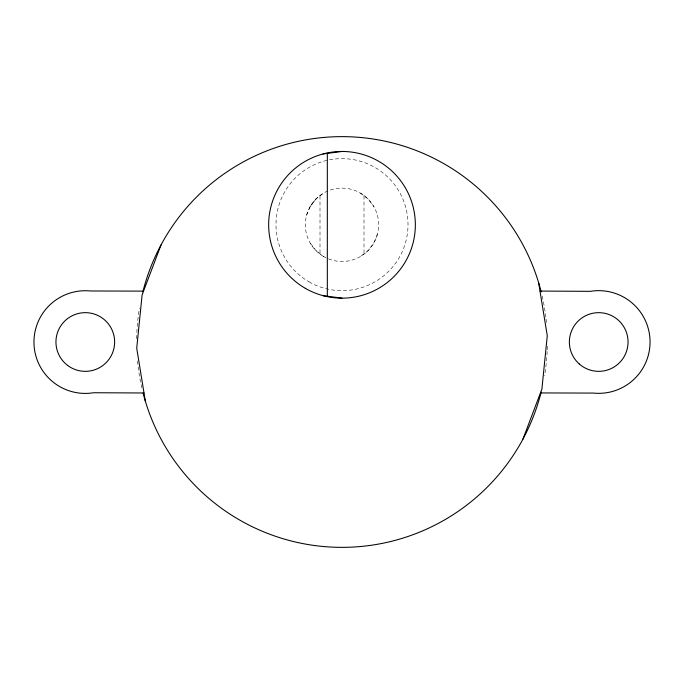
<?xml version="1.0" encoding="UTF-8"?>
<svg xmlns="http://www.w3.org/2000/svg" width="684" height="684" viewBox="0 0 684 684"><rect width="100%" height="100%" fill="white"/><g stroke="black" fill="none" stroke-linecap="round" stroke-linejoin="round"><path stroke-width="0.51" stroke-dasharray="3.42 2.56" d="M306.62 215.161L310.322 206.329L316.179 198.762L323.797 192.965A36.671 36.671 0 0 1 378.671 224.959A36.671 36.671 0 0 1 323.523 256.483L315.957 250.626L310.16 243M377.38 234.45L373.678 243.273L367.821 250.848L360.203 256.637M310.322 206.329L316.179 198.762M360.477 193.119L368.043 198.984L373.84 206.602M364.008 195.855L364.008 253.747M320.001 195.855L320.001 253.747M323.523 256.483A36.671 36.671 0 0 1 323.797 192.965M547.328 346.266A205.371 205.371 0 0 1 547.191 350.482M547.149 351.533A205.371 205.371 0 0 1 544.575 375.747M141.836 387.948A205.371 205.371 0 0 1 137.398 359.733M136.655 338.794A205.371 205.371 0 0 1 136.809 333.518M136.851 332.467A205.371 205.371 0 0 1 139.425 308.253M542.164 296.052A205.371 205.371 0 0 1 545.96 317.957M546.08 319.009A205.371 205.371 0 0 1 546.507 323.216M308.997 281.817A66.015 66.015 0 0 0 408.015 224.643A66.015 66.015 0 0 0 308.997 167.477A66.015 66.015 0 0 0 308.997 281.817"/><path stroke-width="1.03" d="M145.333 401.132L136.723 348.216L142.11 294.881L161.116 244.752M522.884 439.248L541.89 389.119L547.277 335.784L538.667 282.868M323.019 153.96L342 151.455M143.537 291.127L90.374 290.982A51.343 51.343 0 0 0 33.978 343.701A51.343 51.343 0 0 0 93.605 392.736L144.008 392.984M540.446 392.932L593.618 393.086A51.343 51.343 0 0 0 650.031 340.384A51.343 51.343 0 0 0 590.412 291.333L540.009 291.068M323.019 295.65L342 298.147M327.328 153.387L327.328 296.215M541.147 392.163A205.371 205.371 0 0 1 143.084 393.069M142.853 291.837A205.371 205.371 0 0 1 541.181 291.957M305.329 288.323A73.342 73.342 0 0 0 415.35 224.805A73.342 73.342 0 0 0 305.329 161.287A73.342 73.342 0 0 0 305.329 288.323M67.596 365.401A29.335 29.335 0 0 0 114.408 345.625A29.335 29.335 0 0 0 73.872 314.973A29.335 29.335 0 0 0 67.596 365.401M579.331 364.033A29.335 29.335 0 0 0 627.476 347.763A29.335 29.335 0 0 0 589.326 314.204A29.335 29.335 0 0 0 579.331 364.033"/></g></svg>
